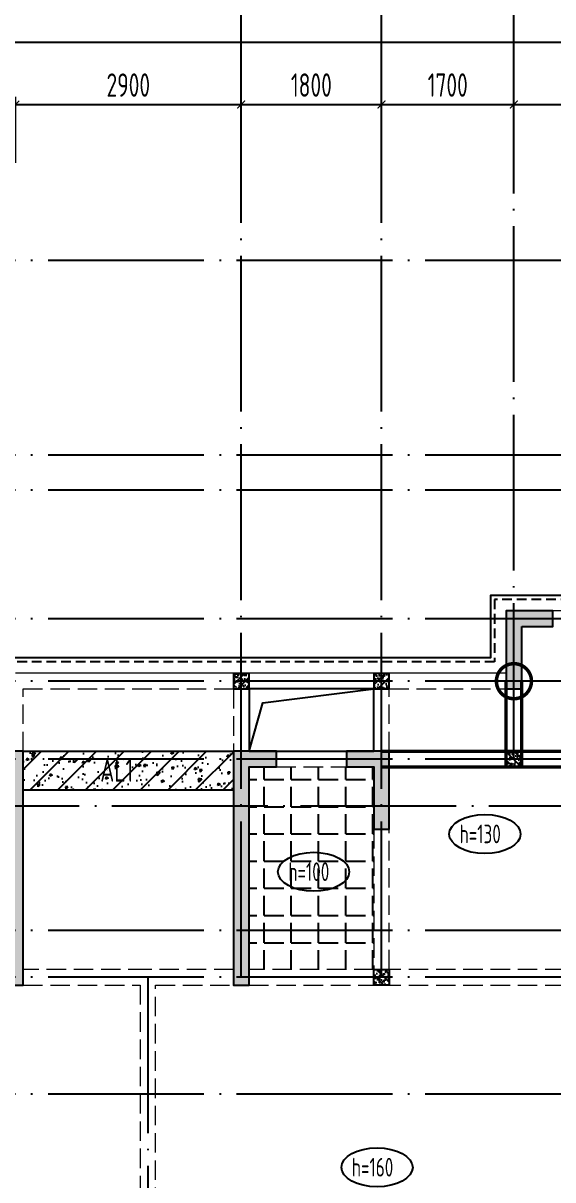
# Model space of a CAD drawing. Extents: x -655480 to 203344, y -294099 to 287156.
# Drawn here: x -164814 to -158014, y 129991 to 144836 of the extents above; entities that cross this region are included whole.
import ezdxf
from ezdxf.enums import TextEntityAlignment as Align

# ---------------------------------------------------------------- set-up
doc = ezdxf.new("R2010")
doc.units = 0
doc.header["$LTSCALE"] = 1000
for name, pattern in [('DASH', [0.35, 0.25, -0.1]), ('DASHED', [0.75, 0.5, -0.25]), ('DOTE', [2.42, 2, -0.2, 0.02, -0.2]), ('HIDDEN', [0.375, 0.25, -0.125])]:
    doc.linetypes.add(name, pattern=pattern)
doc.layers.get('0').update_dxf_attribs({"linetype": 'CONTINUOUS'})
doc.layers.get('DEFPOINTS').update_dxf_attribs({"linetype": 'CONTINUOUS'})
doc.layers.add('+公共字体', color=7, linetype='CONTINUOUS', lineweight=20)
for name, color, linetype in [('A-AXIS', 1, 'CONTINUOUS'), ('A-DOTE', 10, 'DOTE'), ('BEAM', 4, 'DASHED'), ('ROOF', 183, 'CONTINUOUS'), ('S-B板填充', 251, 'CONTINUOUS'), ('S-B板标注', 3, 'CONTINUOUS'), ('S-C承台编号', 6, 'CONTINUOUS'), ('S-D洞口', 4, 'CONTINUOUS'), ('S-L主梁线', 4, 'DASH'), ('S-Q墙填充', 252, 'CONTINUOUS'), ('S-Q墙实线', 6, 'CONTINUOUS'), ('S-Y一般标注', 3, 'CONTINUOUS'), ('S-板正筋', 2, 'CONTINUOUS'), ('S-构造柱', 212, 'CONTINUOUS'), ('TEXT', 2, 'CONTINUOUS'), ('看线', 251, 'CONTINUOUS')]:
    doc.layers.add(name, color=color, linetype=linetype)
doc.layers.add('配箍校核', color=34, linetype='CONTINUOUS', plot=False)
doc.styles.add('TSSD_DIMENSION', font='Tssdeng.shx', dxfattribs={"width": 0.7, "bigfont": 'tssdchn.shx'})
doc.styles.add('TSSD_REIN', font='tssdeng.shx', dxfattribs={"width": 0.7, "height": 300, "bigfont": 'tssdchn.shx'})
doc.dimstyles.new('TSSD_100_100', dxfattribs={"dimtxt": 300, "dimasz": 100, "dimexe": 100, "dimexo": 250, "dimgap": 100, "dimtad": 1, "dimdec": 0, "dimzin": 0, "dimdsep": 46, "dimtxsty": 'TSSD_DIMENSION', "dimblk": 'ARCHTICK', "dimcen": 0, "dimdle": 100, "dimclrt": 7, "dimadec": 0, "dimazin": 0, "dimtfac": 1, "dimtdec": 0, "dimtix": 1, "dimtmove": 2, "dimatfit": 3, "dimldrblk": 'ARCHTICK', "dimfxl": 1, "dimtolj": 1, "dimtzin": 0, "dimarcsym": 0})

# ---------------------------------------------------------------- blocks, each defined once
blk = doc.blocks.new('_ArchTick')
at = {"color": 0, "linetype": 'ByBlock', "const_width": 0.15}
blk.add_lwpolyline([(-0.5, -0.5), (0.5, 0.5)], dxfattribs=at)
blk = doc.blocks.new('*D87')
at = {"layer": 'DEFPOINTS', "color": 0, "transparency": 16777216}
for p in [(31400, 22100), (29600, 21100), (31400, 21100)]:
    blk.add_point(p, dxfattribs=at)
at = {"layer": 'S-Y一般标注', "color": 0, "lineweight": -2, "transparency": 16777216}
for p, q in [((29600, 21350), (29600, 22200)), ((31400, 21350), (31400, 22200)), ((29500, 22100), (31500, 22100))]:
    blk.add_line(p, q, dxfattribs=at)
at = {"layer": 'S-Y一般标注', "color": 0, "lineweight": -2, "transparency": 16777216, "xscale": 100, "yscale": 100, "zscale": 100, "rotation": 180}
blk.add_blockref('_ArchTick', (29600, 22100), dxfattribs=at)
at = {"layer": 'S-Y一般标注', "color": 0, "lineweight": -2, "transparency": 16777216, "xscale": 100, "yscale": 100, "zscale": 100}
blk.add_blockref('_ArchTick', (31400, 22100), dxfattribs=at)
at = {"layer": 'S-Y一般标注', "color": 7, "transparency": 16777216, "insert": (30500, 22350), "char_height": 300, "attachment_point": 5, "style": 'TSSD_DIMENSION'}
blk.add_mtext('\\A1;1800', dxfattribs=at)
blk = doc.blocks.new('*D88')
at = {"layer": 'DEFPOINTS', "color": 0, "transparency": 16777216}
for p in [(34300, 22100), (31400, 21100), (34300, 21100)]:
    blk.add_point(p, dxfattribs=at)
at = {"layer": 'S-Y一般标注', "color": 0, "lineweight": -2, "transparency": 16777216}
for p, q in [((31400, 21350), (31400, 22200)), ((34300, 21350), (34300, 22200)), ((31300, 22100), (34400, 22100))]:
    blk.add_line(p, q, dxfattribs=at)
at = {"layer": 'S-Y一般标注', "color": 0, "lineweight": -2, "transparency": 16777216, "xscale": 100, "yscale": 100, "zscale": 100, "rotation": 180}
blk.add_blockref('_ArchTick', (31400, 22100), dxfattribs=at)
at = {"layer": 'S-Y一般标注', "color": 0, "lineweight": -2, "transparency": 16777216, "xscale": 100, "yscale": 100, "zscale": 100}
blk.add_blockref('_ArchTick', (34300, 22100), dxfattribs=at)
at = {"layer": 'S-Y一般标注', "color": 7, "transparency": 16777216, "insert": (32850, 22350), "char_height": 300, "attachment_point": 5, "style": 'TSSD_DIMENSION'}
blk.add_mtext('\\A1;2900', dxfattribs=at)
blk = doc.blocks.new('*D89')
at = {"layer": 'DEFPOINTS', "color": 0, "transparency": 16777216}
for p in [(36100, 22100), (34300, 21100), (36100, 21100)]:
    blk.add_point(p, dxfattribs=at)
at = {"layer": 'S-Y一般标注', "color": 0, "lineweight": -2, "transparency": 16777216}
for p, q in [((34300, 21350), (34300, 22200)), ((36100, 21350), (36100, 22200)), ((34200, 22100), (36200, 22100))]:
    blk.add_line(p, q, dxfattribs=at)
at = {"layer": 'S-Y一般标注', "color": 0, "lineweight": -2, "transparency": 16777216, "xscale": 100, "yscale": 100, "zscale": 100, "rotation": 180}
blk.add_blockref('_ArchTick', (34300, 22100), dxfattribs=at)
at = {"layer": 'S-Y一般标注', "color": 0, "lineweight": -2, "transparency": 16777216, "xscale": 100, "yscale": 100, "zscale": 100}
blk.add_blockref('_ArchTick', (36100, 22100), dxfattribs=at)
at = {"layer": 'S-Y一般标注', "color": 7, "transparency": 16777216, "insert": (35200, 22350), "char_height": 300, "attachment_point": 5, "style": 'TSSD_DIMENSION'}
blk.add_mtext('\\A1;1800', dxfattribs=at)
blk = doc.blocks.new('*D90')
at = {"layer": 'DEFPOINTS', "color": 0, "transparency": 16777216}
for p in [(37800, 22100), (36100, 21100), (37800, 21100)]:
    blk.add_point(p, dxfattribs=at)
at = {"layer": 'S-Y一般标注', "color": 0, "lineweight": -2, "transparency": 16777216}
for p, q in [((36100, 21350), (36100, 22200)), ((37800, 21350), (37800, 22200)), ((36000, 22100), (37900, 22100))]:
    blk.add_line(p, q, dxfattribs=at)
at = {"layer": 'S-Y一般标注', "color": 0, "lineweight": -2, "transparency": 16777216, "xscale": 100, "yscale": 100, "zscale": 100, "rotation": 180}
blk.add_blockref('_ArchTick', (36100, 22100), dxfattribs=at)
at = {"layer": 'S-Y一般标注', "color": 0, "lineweight": -2, "transparency": 16777216, "xscale": 100, "yscale": 100, "zscale": 100}
blk.add_blockref('_ArchTick', (37800, 22100), dxfattribs=at)
at = {"layer": 'S-Y一般标注', "color": 7, "transparency": 16777216, "insert": (36950, 22350), "char_height": 300, "attachment_point": 5, "style": 'TSSD_DIMENSION'}
blk.add_mtext('\\A1;1700', dxfattribs=at)
blk = doc.blocks.new('*D98')
at = {"layer": 'DEFPOINTS', "color": 0, "transparency": 16777216}
for p in [(54600, 22900), (4600, 21100), (54600, 21100)]:
    blk.add_point(p, dxfattribs=at)
at = {"layer": 'S-Y一般标注', "color": 0, "lineweight": -2, "transparency": 16777216}
for p, q in [((4500, 22900), (54700, 22900)), ((4600, 21350), (4600, 23000)), ((54600, 21350), (54600, 23000))]:
    blk.add_line(p, q, dxfattribs=at)
at = {"layer": 'S-Y一般标注', "color": 0, "lineweight": -2, "transparency": 16777216, "xscale": 100, "yscale": 100, "zscale": 100, "rotation": 180}
blk.add_blockref('_ArchTick', (4600, 22900), dxfattribs=at)
at = {"layer": 'S-Y一般标注', "color": 0, "lineweight": -2, "transparency": 16777216, "xscale": 100, "yscale": 100, "zscale": 100}
blk.add_blockref('_ArchTick', (54600, 22900), dxfattribs=at)
at = {"layer": 'S-Y一般标注', "color": 7, "transparency": 16777216, "insert": (29600, 23150), "char_height": 300, "attachment_point": 5, "style": 'TSSD_DIMENSION'}
blk.add_mtext('\\A1;50000', dxfattribs=at)
blk = doc.blocks.new('*D113')
at = {"layer": 'DEFPOINTS', "color": 0, "transparency": 16777216}
for p in [(39600, 22100), (37800, 21100), (39600, 21100)]:
    blk.add_point(p, dxfattribs=at)
at = {"layer": 'S-Y一般标注', "color": 0, "lineweight": -2, "transparency": 16777216}
for p, q in [((37800, 21350), (37800, 22200)), ((39600, 21350), (39600, 22200)), ((37700, 22100), (39700, 22100))]:
    blk.add_line(p, q, dxfattribs=at)
at = {"layer": 'S-Y一般标注', "color": 0, "lineweight": -2, "transparency": 16777216, "xscale": 100, "yscale": 100, "zscale": 100, "rotation": 180}
blk.add_blockref('_ArchTick', (37800, 22100), dxfattribs=at)
at = {"layer": 'S-Y一般标注', "color": 0, "lineweight": -2, "transparency": 16777216, "xscale": 100, "yscale": 100, "zscale": 100}
blk.add_blockref('_ArchTick', (39600, 22100), dxfattribs=at)
at = {"layer": 'S-Y一般标注', "color": 7, "transparency": 16777216, "insert": (38700, 22350), "char_height": 300, "attachment_point": 5, "style": 'TSSD_DIMENSION'}
blk.add_mtext('\\A1;1800', dxfattribs=at)
blk = doc.blocks.new('20210729.03492876')
at = {"layer": '看线', "color": 201, "linetype": 'HIDDEN', "ltscale": 0.5}
blk.add_lwpolyline([(35350, 12900), (35350, 11750), (33250, 11750), (33250, 10950), (26850, 10950), (26850, 10950), (25300, 10950)], dxfattribs=at)
at = {"layer": '看线', "color": 201}
blk.add_lwpolyline([(35300, 12900), (35300, 11800), (33200, 11800), (33200, 11000), (26800, 11000), (26800, 11000), (25300, 11000)], dxfattribs=at)
blk = doc.blocks.new('20210803.22403995')
at = {"layer": '+公共字体', "color": 2, "const_width": 45}
blk.add_lwpolyline([(-831038, -168387, 1), (-831038, -167937, 1), (-831038, -168387, -1)], format="xyb", dxfattribs=at)
blk = doc.blocks.new('20210807.15313138')
at = {"layer": 'S-Q墙填充'}
h = blk.add_hatch(color=252, dxfattribs=at)
h.dxf.hatch_style = 1
h.paths.add_polyline_path([(94316, 67740), (94716, 67740), (94716, 67940), (94116, 67940), (94116, 66940), (94316, 66940)])
h = blk.add_hatch(color=252, dxfattribs=at)
h.dxf.hatch_style = 1
h.paths.add_polyline_path([(87916, 66140), (87416, 66140), (87416, 65940), (87716, 65940), (87716, 63140), (87916, 63140)])
h = blk.add_hatch(color=252, dxfattribs=at)
h.dxf.hatch_style = 1
h.paths.add_polyline_path([(90816, 63140), (90816, 65940), (91166, 65940), (91166, 66140), (90616, 66140), (90616, 63140)])
h = blk.add_hatch(color=252, dxfattribs=at)
h.dxf.hatch_style = 1
h.paths.add_polyline_path([(92066, 65940), (92416, 65940), (92416, 65140), (92616, 65140), (92616, 66140), (92066, 66140)])
at = {"layer": 'S-D洞口', "color": 5}
blk.add_lwpolyline([(90816, 66140), (92416, 66140), (92416, 66940), (90816, 66940), (90816, 66140), (90993, 66762), (92416, 66940)], dxfattribs=at)
at = {"layer": 'S-L主梁线', "linetype": 'ByBlock', "lineweight": 18}
for p, q in [((96216, 67940), (94716, 67940)), ((90716, 67140), (87816, 67140)), ((92516, 67140), (90716, 67140)), ((94116, 67140), (92516, 67140)), ((90816, 66940), (92416, 66940)), ((90816, 66140), (90816, 66940)), ((92416, 66940), (92416, 66140)), ((92066, 66140), (91166, 66140))]:
    blk.add_line(p, q, dxfattribs=at)
at = {"layer": 'S-L主梁线', "linetype": 'DASH', "lineweight": 18}
for p, q in [((87916, 66940), (90616, 66940)), ((87916, 66140), (87916, 66940)), ((90616, 66940), (90616, 66140)), ((92616, 66940), (94116, 66940)), ((92616, 66140), (92616, 66940)), ((91166, 65940), (92066, 65940)), ((92416, 65140), (92416, 63340)), ((92616, 63340), (92616, 65140)), ((89516, 63340), (87916, 63340)), ((90616, 63340), (89516, 63340)), ((92416, 63340), (90816, 63340)), ((95216, 63340), (92616, 63340)), ((87916, 63140), (89416, 63140)), ((89416, 63140), (89416, 60290)), ((89616, 63140), (90616, 63140)), ((89616, 60290), (89616, 63140)), ((90816, 63140), (92516, 63140)), ((92516, 63140), (95216, 63140))]:
    blk.add_line(p, q, dxfattribs=at)
at = {"layer": 'S-Q墙实线'}
for points in [[(94316, 67740), (94716, 67740), (94716, 67940), (94116, 67940), (94116, 66940), (94316, 66940)], [(87916, 66140), (87416, 66140), (87416, 65940), (87716, 65940), (87716, 63140), (87916, 63140)], [(90816, 63140), (90816, 65940), (91166, 65940), (91166, 66140), (90616, 66140), (90616, 63140)], [(92066, 65940), (92416, 65940), (92416, 65140), (92616, 65140), (92616, 66140), (92066, 66140)]]:
    blk.add_lwpolyline(points, close=True, dxfattribs=at)
blk = doc.blocks.new('20210730.02141516')
at = {"layer": 'S-构造柱'}
h = blk.add_hatch(dxfattribs=at)
h.set_pattern_fill('ARMORED', color=256, scale=15, angle=-90, style=0)
h.set_pattern_definition([(320, (-154189.41, 3278673.45), (-9.4128202, -107.5890274), [11.25, -123.75]), (265, (-154189.41, 3278673.45), (112.82882, 20.8127), [9, -99]), (10.4514, (-154190.19, 3278664.49), (103.4159313, -86.7764073), [9.5610285, -105.1713168]), (316.1842, (-154159.41, 3278673.45), (-24.827852, -160.0861573), [16.875, -185.625]), (6.6356, (-154161.48, 3278660.11), (146.117681, -140.199406), [14.341543, -157.75695]), (261.1842, (-154159.41, 3278673.45), (146.11779, -140.199292), [13.5, -148.5]), (291, (-154166.91, 3278658.45), (-60.3928336, -89.5360578), [11.25, -123.75]), (236, (-154166.91, 3278658.45), (108.7725068, -36.4972998), [9, -99]), (341.4514, (-154171.94, 3278650.99), (48.3795745, -126.0333943), [9.5610285, -105.1713168]), (307.5, (-154189.41, 3278673.454), (49.93407807, -1.8239783), [0, -97.8, 0, -100.5, 0, -99.375]), (277.5, (-154189.41, 3278673.454), (59.1617568, -39.4604306), [0, -57.3, 0, -95.55, 0, -37.875]), (237.5, (-154189.41, 3278706.904), (-3.38323076, -80.07336543), [0, -37.5, 0, -117, 0, -155.25]), (227.5, (-154189.41, 3278721.904), (15.0157473, -87.4779254), [0, -48.75, 0, -77.7, 0, -110.25]), (315, (-154189.41, 3278673.454), (53.0330086, 53.0330086), [])])
h.paths.add_polyline_path([(200, 200), (200, 0), (0, 0), (0, 200)])
blk.add_lwpolyline([(200, 200), (200, 0), (0, 0), (0, 200)], close=True, dxfattribs=at)
blk = doc.blocks.new('20210809.18285270')
at = {"layer": 'ROOF', "xscale": -1, "rotation": 4.61764226855621e-08}
for p in [(29900, 10100), (31700, 10100)]:
    blk.add_blockref('20210730.02141516', p, dxfattribs=at)
at = {"layer": 'ROOF', "rotation": 359.9999999538236}
blk.add_blockref('20210730.02141516', (33200, 9100), dxfattribs=at)
at = {"layer": 'ROOF'}
blk.add_blockref('20210730.02141516', (31500, 6300), dxfattribs=at)
blk = doc.blocks.new('20210726.16350016')
at = {"layer": 'A-AXIS'}
for p, q in [((34300, 21100), (34300, 23900)), ((36100, 21100), (36100, 23900)), ((37800, 21100), (37800, 23900))]:
    blk.add_line(p, q, dxfattribs=at)
at = {"layer": 'A-DOTE'}
for p, q in [((34300, 10900), (34300, 21100)), ((36100, 10900), (36100, 21100)), ((37800, 13700), (37800, 21100)), ((55600, 20100), (3600, 20100)), ((55600, 17600), (3600, 17600)), ((55600, 17150), (3600, 17150)), ((55600, 15500), (3600, 15500)), ((55600, 14700), (3600, 14700)), ((55600, 13700), (3600, 13700)), ((3600, 13100.3), (55600, 13100.3)), ((55600, 11500), (3600, 11500)), ((55600, 10900), (3600, 10900)), ((33100, 10900), (33100, 3600)), ((55600, 9400), (3600, 9400))]:
    blk.add_line(p, q, dxfattribs=at)
at = {"layer": 'S-Y一般标注'}
for base, p1, p2, picture, middle in [((54600, 22900), (4600, 21100), (54600, 21100), '*D98', (29600, 23150)), ((31400, 22100), (29600, 21100), (31400, 21100), '*D87', (30500, 22350)), ((34300, 22100), (31400, 21100), (34300, 21100), '*D88', (32850, 22350)), ((36100, 22100), (34300, 21100), (36100, 21100), '*D89', (35200, 22350)), ((37800, 22100), (36100, 21100), (37800, 21100), '*D90', (36950, 22350)), ((39600, 22100), (37800, 21100), (39600, 21100), '*D113', (38700, 22350))]:
    dim = blk.add_linear_dim(base=base, p1=p1, p2=p2, dimstyle='TSSD_100_100', dxfattribs=at)
    dim.commit()
    dim.dimension.update_dxf_attribs({"geometry": picture, "text_midpoint": middle})

msp = doc.modelspace()

# ---------------------------------------------------------------- hatches: boundary and pattern name
at = {"layer": 'BEAM', "linetype": 'ByBlock'}
h = msp.add_hatch(dxfattribs=at)
h.set_pattern_fill('ARMORED', color=252, scale=50, angle=180, style=0)
h.set_pattern_definition([(230, (-382584.78, 2049412.72), (-358.63009, 31.376067), [37.5, -412.5]), (175, (-382584.78, 2049412.72), (69.37567, -376.09607), [30, -330]), (280.4514, (-382614.66, 2049415.34), (-289.25469, -344.71977), [31.870095, -350.571056]), (226.1842, (-382584.8, 2049312.72), (-533.62052, 82.75951), [56.25, -618.75]), (276.6356, (-382629.25, 2049319.6), (-467.33135, -487.05894), [47.80514, -525.8565]), (171.1842, (-382584.8, 2049312.7), (-467.33097, -487.0593), [45, -495]), (201, (-382634.78, 2049337.72), (-298.453526, 201.309445), [37.5, -412.5]), (146, (-382634.78, 2049337.72), (-121.657666, -362.57502), [30, -330]), (251.4514, (-382659.65, 2049354.5), (-420.111314, -161.26525), [31.870095, -350.571056]), (217.5, (-382584.78, 2049412.72), (-6.079928, -166.446927), [0, -326, 0, -335, 0, -331.25]), (187.5, (-382584.78, 2049412.72), (-131.534769, -197.205856), [0, -191, 0, -318.5, 0, -126.25]), (147.5, (-382473.28, 2049412.72), (-266.911218, 11.277436), [0, -125, 0, -390, 0, -517.5]), (137.5, (-382423.28, 2049412.72), (-291.593085, -50.05249), [0, -162.5, 0, -259, 0, -367.5]), (225, (-382584.78, 2049412.72), (176.776695, -176.776695), [])])
h.paths.add_polyline_path([(-162113.65, 134991.42), (-164813.65, 134991.42), (-164813.65, 135491.42), (-162113.65, 135491.42)])
at = {"layer": 'S-B板填充'}
h = msp.add_hatch(dxfattribs=at)
h.set_pattern_fill('ANGLE', color=252, scale=50, style=0)
h.set_pattern_definition([(0, (-64279.7, -12952.44), (0, 349.25), [254, -95.25]), (90, (-64279.7, -12952.44), (-349.25, 2e-14), [254, -95.25])])
h.paths.add_polyline_path([(-161913.66, 135291.43), (-160313.65, 135291.43), (-160313.65, 132691.43), (-161913.66, 132691.43)])

# ---------------------------------------------------------------- linework, layer by layer
at = {"layer": 'BEAM', "linetype": 'ByBlock'}
msp.add_lwpolyline([(-162113.65, 134991.42), (-164813.65, 134991.42), (-164813.65, 135491.42), (-162113.65, 135491.42)], close=True, dxfattribs=at)
at = {"layer": 'S-B板标注'}
for centre in [(-158886.73, 134429.07), (-161085.18, 133944.51), (-160270.32, 130152.06)]:
    msp.add_ellipse(centre, major_axis=(-457.33, 0), ratio=0.54724159, dxfattribs=at)
at = {"layer": 'S-D洞口', "color": 5}
msp.add_lwpolyline([(-161913.65, 135491.43), (-160313.65, 135491.43), (-160313.65, 136291.43), (-161913.65, 136291.43), (-161913.65, 135491.43), (-161735.87, 136113.65), (-160313.65, 136291.43)], dxfattribs=at)
at = {"layer": 'S-板正筋', "color": 5, "linetype": 'DASH', "const_width": 42.86}
for points in [[(-158613.66, 136391.43), (-158613.66, 135291.43)], [(-158413.66, 136391.43), (-158413.66, 135291.43)], [(-155613.65, 135491.43), (-160213.66, 135491.43)], [(-155613.65, 135291.43), (-160213.66, 135291.43)]]:
    msp.add_lwpolyline(points, dxfattribs=at)

# ---------------------------------------------------------------- block references
msp.add_blockref('20210729.03492876', (-192013.65, 125691.43))
at = {"layer": 'A-DOTE'}
msp.add_blockref('20210726.16350016', (-196313.65, 121691.38), dxfattribs=at)
at = {"layer": 'S-C承台编号'}
msp.add_blockref('20210803.22403995', (672524.49, 304552.96), dxfattribs=at)
at = {"layer": 'S-Q墙填充'}
msp.add_blockref('20210807.15313138', (-252729.29, 69351.89), dxfattribs=at)
at = {"layer": '配箍校核'}
msp.add_blockref('20210809.18285270', (-191813.66, 126191.27), dxfattribs=at)

# ---------------------------------------------------------------- texts
at = {"layer": 'S-B板标注', "color": 7, "style": 'TSSD_REIN', "width": 0.7}
for s, p in [('h=130', (-159211.42, 134310.92)), ('h=100', (-161409.87, 133826.37)), ('h=160', (-160595.01, 130033.91))]:
    msp.add_text(s, height=240, dxfattribs=at).set_placement(p)
at = {"layer": 'TEXT', "color": 1, "style": 'TSSD_REIN', "width": 0.7}
msp.add_text('AL1', height=300, dxfattribs=at).set_placement((-163398.98, 135100.81, 0), align=Align.RIGHT)

doc.saveas('drawing.dxf')
